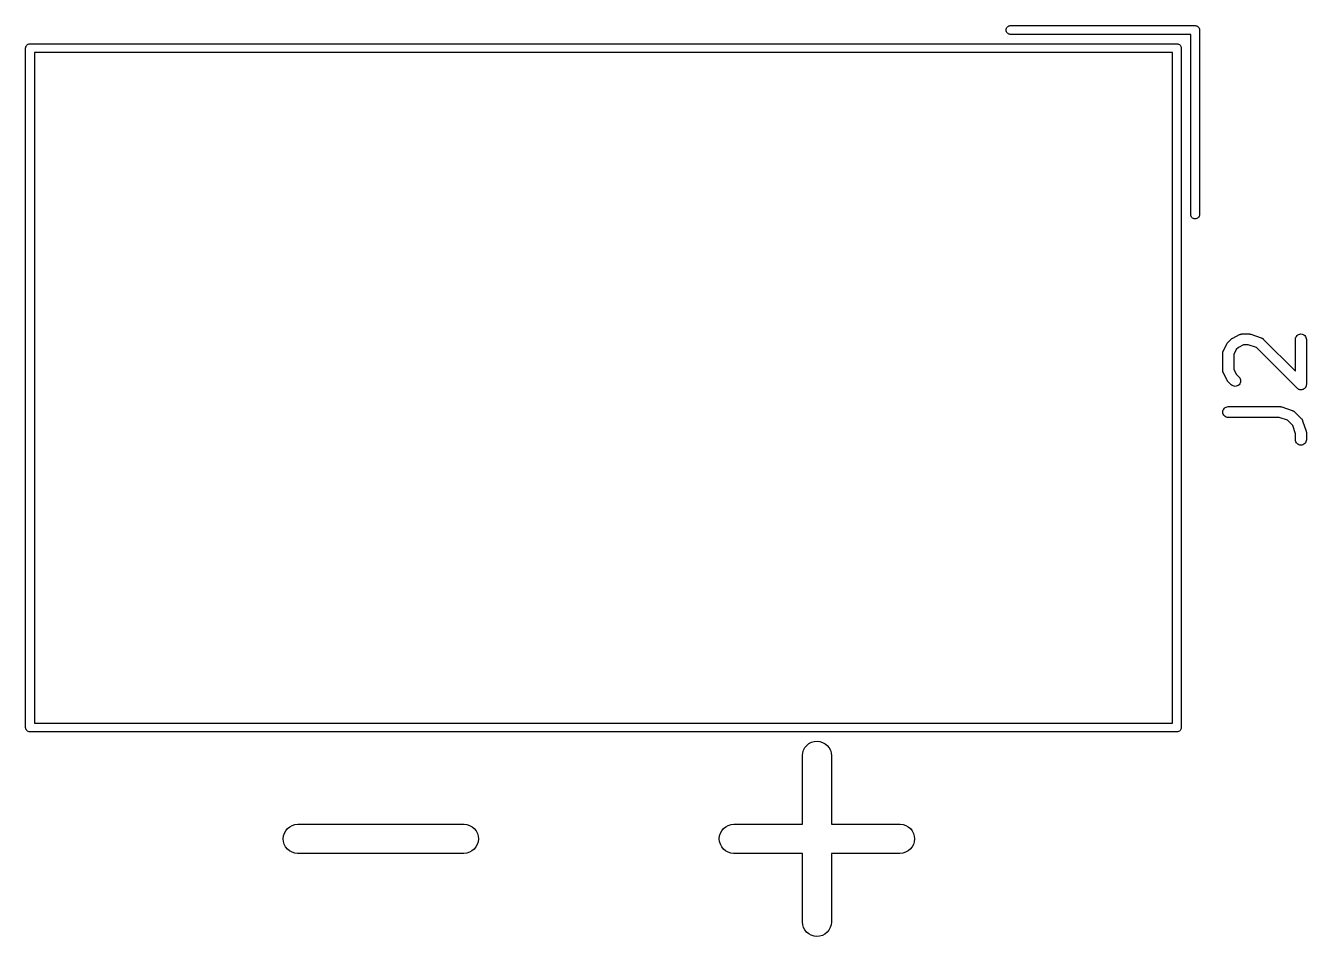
# Model space of a CAD drawing. Extents: x 5.19 to 7.89, y -5.38 to -2.27.
# Drawn here: x 6.224 to 6.918, y -4.971 to -4.478 of the extents above; entities that cross this region are included whole.
import ezdxf

# ---------------------------------------------------------------- set-up
doc = ezdxf.new("R2010")
doc.units = 0
doc.header["$MEASUREMENT"] = 0
doc.layers.add('BLACK', color=7, linetype='CONTINUOUS')

msp = doc.modelspace()

# ---------------------------------------------------------------- linework, layer by layer
at = {"layer": 'BLACK', "linetype": 'CONTINUOUS'}
for p, q in [((6.75558, -4.4802), (6.75562, -4.47973)), ((6.75562, -4.48066), (6.75558, -4.4802)), ((6.75562, -4.47973), (6.75576, -4.47929)), ((6.75576, -4.48111), (6.75562, -4.48066)), ((6.75576, -4.47929), (6.75598, -4.47888)), ((6.75598, -4.48152), (6.75576, -4.48111)), ((6.75598, -4.47888), (6.75627, -4.47852)), ((6.75627, -4.48188), (6.75598, -4.48152)), ((6.75627, -4.47852), (6.75663, -4.47822)), ((6.75663, -4.47822), (6.75704, -4.478)), ((6.75704, -4.478), (6.75749, -4.47787)), ((6.75749, -4.47787), (6.75784, -4.47783)), ((6.75784, -4.47783), (6.85784, -4.47783)), ((6.85784, -4.47783), (6.85795, -4.47782)), ((6.85795, -4.47782), (6.85807, -4.47783)), ((6.85807, -4.47783), (6.85807, -4.47783)), ((6.85807, -4.47783), (6.85842, -4.47787)), ((6.85842, -4.47787), (6.85886, -4.478)), ((6.85886, -4.478), (6.85927, -4.47822)), ((6.85927, -4.47822), (6.85963, -4.47852)), ((6.85963, -4.47852), (6.85993, -4.47888)), ((6.85993, -4.47888), (6.86015, -4.47929)), ((6.86015, -4.47929), (6.86028, -4.47973)), ((6.86028, -4.47973), (6.86033, -4.4802)), ((6.86033, -4.4802), (6.86031, -4.48031)), ((6.86031, -4.48031), (6.86031, -4.58031)), ((6.22488, -4.48872), (6.22517, -4.48836)), ((6.22517, -4.48836), (6.22553, -4.48807)), ((6.22553, -4.48807), (6.22594, -4.48785)), ((6.22594, -4.48785), (6.22639, -4.48771)), ((6.22639, -4.48771), (6.22673, -4.48768)), ((6.22673, -4.48768), (6.22685, -4.48767)), ((6.22673, -4.48768), (6.22673, -4.48768)), ((6.22685, -4.48767), (6.22697, -4.48768)), ((6.22697, -4.48768), (6.84799, -4.48768)), ((6.75663, -4.48217), (6.75627, -4.48188)), ((6.75704, -4.48239), (6.75663, -4.48217)), ((6.75749, -4.48252), (6.75704, -4.48239)), ((6.75784, -4.48256), (6.75749, -4.48252)), ((6.85559, -4.48256), (6.75784, -4.48256)), ((6.84799, -4.48768), (6.84811, -4.48767)), ((6.84811, -4.48767), (6.84823, -4.48768)), ((6.84823, -4.48768), (6.84823, -4.48768)), ((6.84823, -4.48768), (6.84857, -4.48771)), ((6.84857, -4.48771), (6.84902, -4.48785)), ((6.84902, -4.48785), (6.84943, -4.48807)), ((6.84943, -4.48807), (6.84979, -4.48836)), ((6.84979, -4.48836), (6.85008, -4.48872)), ((6.85559, -4.58031), (6.85559, -4.48256)), ((6.22448, -4.49004), (6.22452, -4.48958)), ((6.22449, -4.49016), (6.22448, -4.49004)), ((6.22449, -4.85803), (6.22449, -4.49016)), ((6.22452, -4.48958), (6.22466, -4.48913)), ((6.22466, -4.48913), (6.22488, -4.48872)), ((6.22921, -4.4924), (6.22921, -4.85579)), ((6.84575, -4.4924), (6.22921, -4.4924)), ((6.84575, -4.85579), (6.84575, -4.4924)), ((6.85008, -4.48872), (6.8503, -4.48913)), ((6.8503, -4.48913), (6.85044, -4.48958)), ((6.85044, -4.48958), (6.85048, -4.49004)), ((6.85048, -4.49004), (6.85047, -4.49016)), ((6.85047, -4.49016), (6.85047, -4.85803)), ((6.85562, -4.58066), (6.85559, -4.58031)), ((6.85576, -4.58111), (6.85562, -4.58066)), ((6.85598, -4.58152), (6.85576, -4.58111)), ((6.85627, -4.58188), (6.85598, -4.58152)), ((6.85663, -4.58217), (6.85627, -4.58188)), ((6.85704, -4.58239), (6.85663, -4.58217)), ((6.85749, -4.58252), (6.85704, -4.58239)), ((6.85795, -4.58257), (6.85749, -4.58252)), ((6.85842, -4.58252), (6.85795, -4.58257)), ((6.85886, -4.58239), (6.85842, -4.58252)), ((6.85927, -4.58217), (6.85886, -4.58239)), ((6.85963, -4.58188), (6.85927, -4.58217)), ((6.85993, -4.58152), (6.85963, -4.58188)), ((6.86015, -4.58111), (6.85993, -4.58152)), ((6.86028, -4.58066), (6.86015, -4.58111)), ((6.86031, -4.58031), (6.86028, -4.58066)), ((6.87571, -4.64951), (6.87758, -4.64763)), ((6.87758, -4.64763), (6.87761, -4.64761)), ((6.87761, -4.64761), (6.87774, -4.6475)), ((6.87774, -4.6475), (6.87786, -4.64739)), ((6.87786, -4.64739), (6.87797, -4.64732)), ((6.87797, -4.64732), (6.87806, -4.64725)), ((6.87806, -4.64725), (6.87821, -4.64717)), ((6.87821, -4.64717), (6.87835, -4.64708)), ((6.87835, -4.64708), (6.8821, -4.64521)), ((6.8821, -4.64521), (6.88214, -4.64519)), ((6.88214, -4.64519), (6.88222, -4.64516)), ((6.88222, -4.64516), (6.88229, -4.64512)), ((6.88229, -4.64512), (6.88249, -4.64506)), ((6.88249, -4.64506), (6.88268, -4.64499)), ((6.88268, -4.64499), (6.88276, -4.64498)), ((6.88276, -4.64498), (6.88285, -4.64495)), ((6.88285, -4.64495), (6.88305, -4.64493)), ((6.88305, -4.64493), (6.88325, -4.6449)), ((6.88325, -4.6449), (6.88333, -4.6449)), ((6.88333, -4.6449), (6.88342, -4.64489)), ((6.88342, -4.64489), (6.88717, -4.64489)), ((6.88717, -4.64489), (6.88721, -4.6449)), ((6.88721, -4.6449), (6.88738, -4.64491)), ((6.88738, -4.64491), (6.88754, -4.64492)), ((6.88754, -4.64492), (6.88766, -4.64495)), ((6.88766, -4.64495), (6.88778, -4.64496)), ((6.88778, -4.64496), (6.88794, -4.64501)), ((6.88794, -4.64501), (6.8881, -4.64505)), ((6.8881, -4.64505), (6.89373, -4.64692)), ((6.89373, -4.64692), (6.89377, -4.64693)), ((6.89377, -4.64693), (6.89385, -4.64697)), ((6.89385, -4.64697), (6.89393, -4.647)), ((6.89393, -4.647), (6.89411, -4.64709)), ((6.89411, -4.64709), (6.89429, -4.64718)), ((6.89429, -4.64718), (6.89436, -4.64723)), ((6.89436, -4.64723), (6.89444, -4.64727)), ((6.89444, -4.64727), (6.89459, -4.6474)), ((6.89459, -4.6474), (6.89476, -4.64752)), ((6.89476, -4.64752), (6.89481, -4.64758)), ((6.89481, -4.64758), (6.89488, -4.64763)), ((6.89488, -4.64763), (6.91234, -4.66509)), ((6.91234, -4.64781), (6.9124, -4.64723)), ((6.91234, -4.64785), (6.91234, -4.64781)), ((6.91234, -4.66509), (6.91234, -4.64785)), ((6.9124, -4.64723), (6.91258, -4.64668)), ((6.91258, -4.64668), (6.91285, -4.64618)), ((6.91285, -4.64618), (6.91322, -4.64574)), ((6.91322, -4.64574), (6.91367, -4.64538)), ((6.91367, -4.64538), (6.91418, -4.64511)), ((6.91418, -4.64511), (6.91474, -4.64495)), ((6.91474, -4.64495), (6.91531, -4.6449)), ((6.91531, -4.6449), (6.91588, -4.64496)), ((6.91588, -4.64496), (6.91643, -4.64513)), ((6.91643, -4.64513), (6.91694, -4.6454)), ((6.91694, -4.6454), (6.91739, -4.64577)), ((6.91739, -4.64577), (6.91775, -4.64621)), ((6.91775, -4.64621), (6.91802, -4.64672)), ((6.91802, -4.64672), (6.91819, -4.64727)), ((6.91819, -4.64727), (6.91824, -4.64785)), ((6.91824, -4.64785), (6.91824, -4.67222)), ((6.87298, -4.65513), (6.87301, -4.65493)), ((6.87301, -4.65493), (6.87303, -4.65473)), ((6.87303, -4.65473), (6.87306, -4.65465)), ((6.87306, -4.65465), (6.87307, -4.65456)), ((6.87307, -4.65456), (6.87315, -4.65438)), ((6.87315, -4.65438), (6.87321, -4.65418)), ((6.87321, -4.65418), (6.87325, -4.65411)), ((6.87325, -4.65411), (6.87328, -4.65403)), ((6.87328, -4.65403), (6.87515, -4.65028)), ((6.87515, -4.65028), (6.87517, -4.65024)), ((6.87517, -4.65024), (6.87526, -4.6501)), ((6.87526, -4.6501), (6.87534, -4.64995)), ((6.87534, -4.64995), (6.87542, -4.64986)), ((6.87542, -4.64986), (6.87549, -4.64976)), ((6.87549, -4.64976), (6.8756, -4.64964)), ((6.8756, -4.64964), (6.87571, -4.64951)), ((6.88022, -4.65335), (6.87887, -4.65604)), ((6.88142, -4.65215), (6.88022, -4.65335)), ((6.88412, -4.6508), (6.88142, -4.65215)), ((6.88669, -4.6508), (6.88412, -4.6508)), ((6.8912, -4.6523), (6.88669, -4.6508)), ((6.9132, -4.67431), (6.8912, -4.6523)), ((6.87297, -4.65531), (6.87298, -4.65522)), ((6.87297, -4.65535), (6.87297, -4.65531)), ((6.87297, -4.66472), (6.87297, -4.65535)), ((6.87298, -4.65522), (6.87298, -4.65513)), ((6.87887, -4.65604), (6.87887, -4.66402)), ((6.87298, -4.66481), (6.87297, -4.66472)), ((6.87297, -4.66489), (6.87298, -4.66481)), ((6.873, -4.66509), (6.87297, -4.66489)), ((6.87302, -4.66529), (6.873, -4.66509)), ((6.87305, -4.66538), (6.87302, -4.66529)), ((6.87306, -4.66546), (6.87305, -4.66538)), ((6.87313, -4.66565), (6.87306, -4.66546)), ((6.87319, -4.66585), (6.87313, -4.66565)), ((6.87323, -4.66592), (6.87319, -4.66585)), ((6.87326, -4.666), (6.87323, -4.66592)), ((6.87328, -4.66604), (6.87326, -4.666)), ((6.87515, -4.66979), (6.87328, -4.66604)), ((6.87887, -4.66402), (6.88022, -4.66672)), ((6.88022, -4.66672), (6.88176, -4.66826)), ((6.88176, -4.66826), (6.88179, -4.66829)), ((6.88179, -4.66829), (6.88215, -4.66874)), ((6.88215, -4.66874), (6.88241, -4.66925)), ((6.87524, -4.66993), (6.87515, -4.66979)), ((6.87532, -4.67008), (6.87524, -4.66993)), ((6.8754, -4.67017), (6.87532, -4.67008)), ((6.87546, -4.67028), (6.8754, -4.67017)), ((6.87558, -4.6704), (6.87546, -4.67028)), ((6.87568, -4.67053), (6.87558, -4.6704)), ((6.87571, -4.67056), (6.87568, -4.67053)), ((6.87758, -4.67243), (6.87571, -4.67056)), ((6.87803, -4.6728), (6.87758, -4.67243)), ((6.87854, -4.67307), (6.87803, -4.6728)), ((6.87909, -4.67324), (6.87854, -4.67307)), ((6.87966, -4.6733), (6.87909, -4.67324)), ((6.88023, -4.67324), (6.87966, -4.6733)), ((6.88079, -4.67308), (6.88023, -4.67324)), ((6.8813, -4.67281), (6.88079, -4.67308)), ((6.88174, -4.67245), (6.8813, -4.67281)), ((6.88211, -4.672), (6.88174, -4.67245)), ((6.88239, -4.6715), (6.88211, -4.672)), ((6.88256, -4.67095), (6.88239, -4.6715)), ((6.88241, -4.66925), (6.88257, -4.6698)), ((6.88262, -4.67038), (6.88256, -4.67095)), ((6.88257, -4.6698), (6.88262, -4.67038)), ((6.91342, -4.67449), (6.9132, -4.67431)), ((6.91364, -4.67467), (6.91342, -4.67449)), ((6.91365, -4.67467), (6.91364, -4.67467)), ((6.91364, -4.67467), (6.91364, -4.67467)), ((6.91389, -4.67481), (6.91365, -4.67467)), ((6.91415, -4.67494), (6.91389, -4.67481)), ((6.91416, -4.67495), (6.91415, -4.67494)), ((6.91415, -4.67494), (6.91415, -4.67494)), ((6.91442, -4.67503), (6.91416, -4.67495)), ((6.9147, -4.67511), (6.91442, -4.67503)), ((6.91471, -4.67511), (6.9147, -4.67511)), ((6.9147, -4.67511), (6.9147, -4.67511)), ((6.91499, -4.67514), (6.91471, -4.67511)), ((6.91527, -4.67517), (6.91499, -4.67514)), ((6.91528, -4.67517), (6.91527, -4.67517)), ((6.91527, -4.67517), (6.91527, -4.67517)), ((6.91556, -4.67515), (6.91528, -4.67517)), ((6.91584, -4.67512), (6.91556, -4.67515)), ((6.91585, -4.67512), (6.91584, -4.67512)), ((6.91613, -4.67504), (6.91585, -4.67512)), ((6.91585, -4.67512), (6.91585, -4.67512)), ((6.9164, -4.67496), (6.91613, -4.67504)), ((6.91641, -4.67495), (6.9164, -4.67496)), ((6.9164, -4.67496), (6.9164, -4.67496)), ((6.91666, -4.67482), (6.91641, -4.67495)), ((6.91691, -4.67469), (6.91666, -4.67482)), ((6.91692, -4.67468), (6.91691, -4.67469)), ((6.91691, -4.67469), (6.91691, -4.67469)), ((6.91714, -4.67451), (6.91692, -4.67468)), ((6.91736, -4.67433), (6.91714, -4.67451)), ((6.91754, -4.67411), (6.91736, -4.67432)), ((6.91736, -4.67432), (6.91736, -4.67433)), ((6.91736, -4.67433), (6.91736, -4.67433)), ((6.91773, -4.67389), (6.91754, -4.67411)), ((6.91787, -4.67363), (6.91773, -4.67388)), ((6.91773, -4.67388), (6.91773, -4.67388)), ((6.91773, -4.67388), (6.91773, -4.67389)), ((6.918, -4.67338), (6.91787, -4.67363)), ((6.91801, -4.67338), (6.918, -4.67338)), ((6.91809, -4.67311), (6.91801, -4.67337)), ((6.91801, -4.67337), (6.91801, -4.67338)), ((6.91818, -4.67283), (6.91809, -4.67311)), ((6.91821, -4.67255), (6.91818, -4.67282)), ((6.91818, -4.67282), (6.91818, -4.67283)), ((6.91818, -4.67283), (6.91818, -4.67283)), ((6.91824, -4.67226), (6.91821, -4.67255)), ((6.91824, -4.67222), (6.91824, -4.67225)), ((6.91824, -4.67225), (6.91824, -4.67225)), ((6.91824, -4.67225), (6.91824, -4.67225)), ((6.91824, -4.67225), (6.91824, -4.67226)), ((6.87297, -4.6872), (6.87303, -4.68662)), ((6.87302, -4.68777), (6.87297, -4.6872)), ((6.87318, -4.68832), (6.87302, -4.68777)), ((6.87303, -4.68662), (6.8732, -4.68607)), ((6.87345, -4.68883), (6.87318, -4.68832)), ((6.8732, -4.68607), (6.87347, -4.68557)), ((6.87381, -4.68928), (6.87345, -4.68883)), ((6.87347, -4.68557), (6.87384, -4.68512)), ((6.87425, -4.68965), (6.87381, -4.68928)), ((6.87384, -4.68512), (6.87429, -4.68476)), ((6.87476, -4.68993), (6.87425, -4.68965)), ((6.87429, -4.68476), (6.8748, -4.68449)), ((6.8748, -4.68449), (6.87535, -4.68432)), ((6.87535, -4.68432), (6.87592, -4.68427)), ((6.87592, -4.68427), (6.90404, -4.68427)), ((6.90404, -4.68427), (6.90408, -4.68427)), ((6.90408, -4.68427), (6.90425, -4.68428)), ((6.90425, -4.68428), (6.90441, -4.68429)), ((6.90441, -4.68429), (6.90453, -4.68432)), ((6.90453, -4.68432), (6.90466, -4.68433)), ((6.90466, -4.68433), (6.90481, -4.68438)), ((6.90481, -4.68438), (6.90498, -4.68442)), ((6.90498, -4.68442), (6.9106, -4.68629)), ((6.9106, -4.68629), (6.91064, -4.6863)), ((6.91064, -4.6863), (6.91072, -4.68634)), ((6.91072, -4.68634), (6.9108, -4.68637)), ((6.9108, -4.68637), (6.91098, -4.68646)), ((6.91098, -4.68646), (6.91116, -4.68655)), ((6.91116, -4.68655), (6.91123, -4.6866)), ((6.91123, -4.6866), (6.91131, -4.68664)), ((6.91131, -4.68664), (6.91147, -4.68677)), ((6.91147, -4.68677), (6.91163, -4.68689)), ((6.91163, -4.68689), (6.91169, -4.68695)), ((6.91169, -4.68695), (6.91175, -4.687)), ((6.91175, -4.687), (6.9155, -4.69075)), ((6.87531, -4.69011), (6.87476, -4.68993)), ((6.87588, -4.69017), (6.87531, -4.69011)), ((6.87592, -4.69017), (6.87588, -4.69017)), ((6.90356, -4.69017), (6.87592, -4.69017)), ((6.90807, -4.69167), (6.90356, -4.69017)), ((6.91083, -4.69444), (6.90807, -4.69167)), ((6.91234, -4.69895), (6.91083, -4.69444)), ((6.9155, -4.69075), (6.91553, -4.69078)), ((6.91553, -4.69078), (6.91559, -4.69085)), ((6.91559, -4.69085), (6.91565, -4.69091)), ((6.91565, -4.69091), (6.91577, -4.69108)), ((6.91577, -4.69108), (6.91589, -4.69123)), ((6.91589, -4.69123), (6.91593, -4.69131)), ((6.91593, -4.69131), (6.91598, -4.69138)), ((6.91598, -4.69138), (6.91606, -4.69157)), ((6.91606, -4.69157), (6.91616, -4.69175)), ((6.91616, -4.69175), (6.91618, -4.69183)), ((6.91618, -4.69183), (6.91622, -4.69191)), ((6.91622, -4.69191), (6.91809, -4.69753)), ((6.91234, -4.70222), (6.91234, -4.69895)), ((6.91239, -4.70279), (6.91234, -4.70222)), ((6.91256, -4.70334), (6.91239, -4.70279)), ((6.91283, -4.70385), (6.91256, -4.70334)), ((6.918, -4.70338), (6.91773, -4.70388)), ((6.91818, -4.70283), (6.918, -4.70338)), ((6.91809, -4.69753), (6.9181, -4.69757)), ((6.9181, -4.69757), (6.91814, -4.69773)), ((6.91814, -4.69773), (6.91819, -4.69789)), ((6.91824, -4.70226), (6.91818, -4.70283)), ((6.91819, -4.69789), (6.9182, -4.69802)), ((6.9182, -4.69802), (6.91822, -4.69814)), ((6.91822, -4.69814), (6.91823, -4.6983)), ((6.91823, -4.6983), (6.91824, -4.69847)), ((6.91824, -4.69847), (6.91824, -4.70222)), ((6.91824, -4.70222), (6.91824, -4.70226)), ((6.9132, -4.7043), (6.91283, -4.70385)), ((6.91364, -4.70466), (6.9132, -4.7043)), ((6.91415, -4.70494), (6.91364, -4.70466)), ((6.9147, -4.70511), (6.91415, -4.70494)), ((6.91527, -4.70517), (6.9147, -4.70511)), ((6.91584, -4.70512), (6.91527, -4.70517)), ((6.9164, -4.70495), (6.91584, -4.70512)), ((6.91691, -4.70469), (6.9164, -4.70495)), ((6.91736, -4.70433), (6.91691, -4.70469)), ((6.91773, -4.70388), (6.91736, -4.70433)), ((6.22921, -4.85579), (6.84575, -4.85579)), ((6.22448, -4.85815), (6.22449, -4.85803)), ((6.22452, -4.85861), (6.22448, -4.85815)), ((6.22466, -4.85906), (6.22452, -4.85861)), ((6.22488, -4.85947), (6.22466, -4.85906)), ((6.22517, -4.85983), (6.22488, -4.85947)), ((6.22553, -4.86012), (6.22517, -4.85983)), ((6.22594, -4.86034), (6.22553, -4.86012)), ((6.22639, -4.86048), (6.22594, -4.86034)), ((6.22685, -4.86052), (6.22639, -4.86048)), ((6.22697, -4.86051), (6.22685, -4.86052)), ((6.84799, -4.86051), (6.22697, -4.86051)), ((6.84811, -4.86052), (6.84799, -4.86051)), ((6.84857, -4.86048), (6.84811, -4.86052)), ((6.84902, -4.86034), (6.84857, -4.86048)), ((6.84943, -4.86012), (6.84902, -4.86034)), ((6.84979, -4.85983), (6.84943, -4.86012)), ((6.85008, -4.85947), (6.84979, -4.85983)), ((6.8503, -4.85906), (6.85008, -4.85947)), ((6.85044, -4.85861), (6.8503, -4.85906)), ((6.85047, -4.85827), (6.85044, -4.85861)), ((6.85047, -4.85803), (6.85048, -4.85815)), ((6.85048, -4.85815), (6.85047, -4.85827)), ((6.85047, -4.85827), (6.85047, -4.85827)), ((6.64587, -4.87034), (6.64661, -4.86899)), ((6.64661, -4.86899), (6.6476, -4.86782)), ((6.6476, -4.86782), (6.6488, -4.86685)), ((6.6488, -4.86685), (6.65016, -4.86614)), ((6.65016, -4.86614), (6.65163, -4.86571)), ((6.65163, -4.86571), (6.65317, -4.86557)), ((6.65317, -4.86557), (6.65469, -4.86573)), ((6.65469, -4.86573), (6.65616, -4.86618)), ((6.65616, -4.86618), (6.65751, -4.86691)), ((6.65751, -4.86691), (6.6587, -4.86789)), ((6.6587, -4.86789), (6.65967, -4.86908)), ((6.65967, -4.86908), (6.66039, -4.87044)), ((6.64524, -4.87333), (6.64541, -4.8718)), ((6.64524, -4.87344), (6.64524, -4.87333)), ((6.64524, -4.91056), (6.64524, -4.87344)), ((6.64541, -4.8718), (6.64587, -4.87034)), ((6.66039, -4.87044), (6.66083, -4.87191)), ((6.66083, -4.87191), (6.66098, -4.87344)), ((6.66098, -4.87344), (6.66098, -4.91056)), ((6.36754, -4.91188), (6.36889, -4.91116)), ((6.36889, -4.91116), (6.37037, -4.91071)), ((6.37037, -4.91071), (6.3719, -4.91056)), ((6.3719, -4.91056), (6.46188, -4.91056)), ((6.46188, -4.91056), (6.46199, -4.91056)), ((6.46199, -4.91056), (6.46352, -4.91073)), ((6.46352, -4.91073), (6.46499, -4.9112)), ((6.46499, -4.9112), (6.46633, -4.91194)), ((6.60376, -4.91188), (6.60512, -4.91116)), ((6.60512, -4.91116), (6.60659, -4.91071)), ((6.60659, -4.91071), (6.60812, -4.91056)), ((6.60812, -4.91056), (6.64524, -4.91056)), ((6.66098, -4.91056), (6.6981, -4.91056)), ((6.6981, -4.91056), (6.69821, -4.91056)), ((6.69821, -4.91056), (6.69974, -4.91073)), ((6.69974, -4.91073), (6.70121, -4.9112)), ((6.70121, -4.9112), (6.70255, -4.91194)), ((6.36402, -4.91838), (6.36418, -4.91685)), ((6.36416, -4.91991), (6.36402, -4.91838)), ((6.36418, -4.91685), (6.36464, -4.91539)), ((6.36464, -4.91539), (6.36537, -4.91403)), ((6.36537, -4.91403), (6.36635, -4.91285)), ((6.36635, -4.91285), (6.36754, -4.91188)), ((6.46633, -4.91194), (6.46751, -4.91293)), ((6.46751, -4.91293), (6.46847, -4.91412)), ((6.46847, -4.91412), (6.46918, -4.91549)), ((6.46918, -4.91549), (6.46962, -4.91696)), ((6.46976, -4.91849), (6.4696, -4.92002)), ((6.46962, -4.91696), (6.46976, -4.91849)), ((6.60024, -4.91838), (6.6004, -4.91685)), ((6.60038, -4.91991), (6.60024, -4.91838)), ((6.6004, -4.91685), (6.60086, -4.91539)), ((6.60086, -4.91539), (6.60159, -4.91403)), ((6.60159, -4.91403), (6.60257, -4.91285)), ((6.60257, -4.91285), (6.60376, -4.91188)), ((6.70255, -4.91194), (6.70373, -4.91293)), ((6.70373, -4.91293), (6.70469, -4.91412)), ((6.70469, -4.91412), (6.70541, -4.91549)), ((6.70541, -4.91549), (6.70584, -4.91696)), ((6.70598, -4.91849), (6.70582, -4.92002)), ((6.70584, -4.91696), (6.70598, -4.91849)), ((6.36459, -4.92139), (6.36416, -4.91991)), ((6.36531, -4.92275), (6.36459, -4.92139)), ((6.36627, -4.92395), (6.36531, -4.92275)), ((6.36745, -4.92493), (6.36627, -4.92395)), ((6.36879, -4.92567), (6.36745, -4.92493)), ((6.37026, -4.92614), (6.36879, -4.92567)), ((6.46624, -4.92499), (6.46488, -4.92572)), ((6.46743, -4.92402), (6.46624, -4.92499)), ((6.46841, -4.92284), (6.46743, -4.92402)), ((6.46914, -4.92149), (6.46841, -4.92284)), ((6.4696, -4.92002), (6.46914, -4.92149)), ((6.60082, -4.92139), (6.60038, -4.91991)), ((6.60153, -4.92275), (6.60082, -4.92139)), ((6.60249, -4.92395), (6.60153, -4.92275)), ((6.60367, -4.92493), (6.60249, -4.92395)), ((6.60501, -4.92567), (6.60367, -4.92493)), ((6.60648, -4.92614), (6.60501, -4.92567)), ((6.70246, -4.92499), (6.70111, -4.92572)), ((6.70365, -4.92402), (6.70246, -4.92499)), ((6.70463, -4.92284), (6.70365, -4.92402)), ((6.70536, -4.92149), (6.70463, -4.92284)), ((6.70582, -4.92002), (6.70536, -4.92149)), ((6.37179, -4.92631), (6.37026, -4.92614)), ((6.3719, -4.92631), (6.37179, -4.92631)), ((6.46188, -4.92631), (6.3719, -4.92631)), ((6.46341, -4.92616), (6.46188, -4.92631)), ((6.46488, -4.92572), (6.46341, -4.92616)), ((6.60801, -4.92631), (6.60648, -4.92614)), ((6.60812, -4.92631), (6.60801, -4.92631)), ((6.64524, -4.92631), (6.60812, -4.92631)), ((6.64524, -4.96343), (6.64524, -4.92631)), ((6.6981, -4.92631), (6.66098, -4.92631)), ((6.66098, -4.92631), (6.66098, -4.96343)), ((6.69963, -4.92616), (6.6981, -4.92631)), ((6.70111, -4.92572), (6.69963, -4.92616)), ((6.64539, -4.96496), (6.64524, -4.96343)), ((6.64583, -4.96643), (6.64539, -4.96496)), ((6.64655, -4.96779), (6.64583, -4.96643)), ((6.66035, -4.96653), (6.65961, -4.96788)), ((6.66081, -4.96507), (6.66035, -4.96653)), ((6.66098, -4.96354), (6.66081, -4.96507)), ((6.66098, -4.96343), (6.66098, -4.96354)), ((6.64752, -4.96898), (6.64655, -4.96779)), ((6.64871, -4.96996), (6.64752, -4.96898)), ((6.65006, -4.97069), (6.64871, -4.96996)), ((6.65153, -4.97114), (6.65006, -4.97069)), ((6.65306, -4.9713), (6.65153, -4.97114)), ((6.65459, -4.97117), (6.65306, -4.9713)), ((6.65606, -4.97073), (6.65459, -4.97117)), ((6.65742, -4.97002), (6.65606, -4.97073)), ((6.65862, -4.96906), (6.65742, -4.97002)), ((6.65961, -4.96788), (6.65862, -4.96906))]:
    msp.add_line(p, q, dxfattribs=at)

doc.saveas('drawing.dxf')
